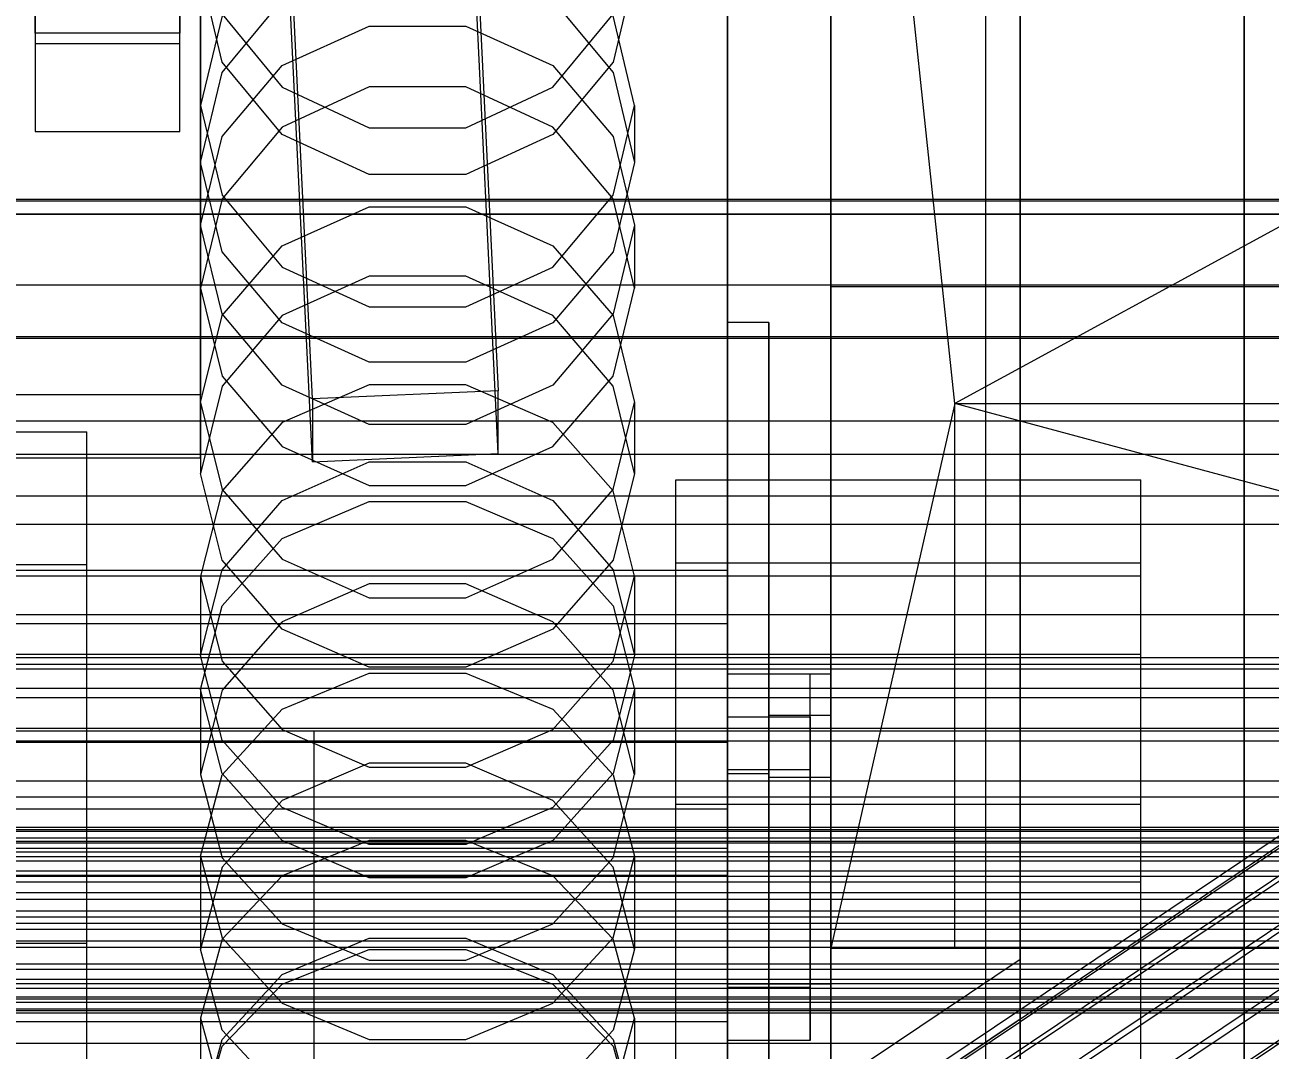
# Model space of a CAD drawing. Header units: millimetres. Extents: x -1970 to 34302, y -65268 to 6837.
# Drawn here: x 132 to 252.5, y -34480.9 to -34381.7 of the extents above; entities that cross this region are included whole.
import ezdxf

# ---------------------------------------------------------------- set-up
doc = ezdxf.new("R2010")
doc.units = ezdxf.units.MM
for name, color, linetype, lineweight in [('COTAS_O', 1, 'Continuous', 0), ('frontal_briquetadora', 7, 'Continuous', 0), ('frontal_C01', 7, 'Continuous', 0), ('frontal_C02', 7, 'Continuous', 0), ('frontal_dos-mix', 7, 'Continuous', 0), ('frontal_mezcladora', 7, 'Continuous', 0), ('frontal_tolva', 7, 'Continuous', 0), ('frontal_tolva-C01', 7, 'Continuous', 0)]:
    doc.layers.add(name, color=color, linetype=linetype, lineweight=lineweight)
doc.dimstyles.new('R19_100', dxfattribs={"dimtxt": 250, "dimasz": 150, "dimexe": 150, "dimexo": 80, "dimgap": 100, "dimtad": 1, "dimtih": 1, "dimtoh": 1, "dimdsep": 46, "dimcen": 0.09, "dimadec": 0, "dimazin": 0, "dimtfac": 1, "dimtdec": 4, "dimtofl": 0, "dimtmove": 0, "dimatfit": 3, "dimfxl": 1, "dimtolj": 1, "dimtzin": 0, "dimarcsym": 0})

# ---------------------------------------------------------------- blocks, each defined once
blk = doc.blocks.new('*D35')
at = {"layer": 'COTAS_O', "color": 0, "lineweight": -2, "transparency": 16777216}
for p, q in [((-1725, -34320), (-1725, -33550)), ((1725, -34320), (1725, -33550)), ((-1575, -33700), (1575, -33700))]:
    blk.add_line(p, q, dxfattribs=at)
at = {"layer": 'COTAS_O', "color": 0, "transparency": 16777216}
for points in [[(-1575, -33675), (-1575, -33725), (-1725, -33700)], [(1575, -33675), (1575, -33725), (1725, -33700)]]:
    blk.add_solid(points, dxfattribs=at)
at = {"layer": 'Defpoints', "color": 0, "transparency": 16777216}
for p in [(1725, -33700), (-1725, -34400), (1725, -34400)]:
    blk.add_point(p, dxfattribs=at)
blk = doc.blocks.new('*D38')
at = {"layer": 'COTAS_O', "color": 0, "lineweight": -2, "transparency": 16777216}
for p, q in [((-570, -33700), (200, -33700)), ((50, -34750), (50, -33850)), ((-570, -34900), (200, -34900))]:
    blk.add_line(p, q, dxfattribs=at)
at = {"layer": 'COTAS_O', "color": 0, "transparency": 16777216}
for points in [[(25, -33850), (75, -33850), (50, -33700)], [(25, -34750), (75, -34750), (50, -34900)]]:
    blk.add_solid(points, dxfattribs=at)
at = {"layer": 'Defpoints', "color": 0, "transparency": 16777216}
for p in [(-650, -33700), (50, -33700), (-650, -34900)]:
    blk.add_point(p, dxfattribs=at)
blk = doc.blocks.new('*D39')
at = {"layer": 'COTAS_O', "color": 0, "lineweight": -2, "transparency": 16777216}
for p, q in [((-650, -34820), (-650, -34050)), ((650, -34820), (650, -34050)), ((-500, -34200), (500, -34200))]:
    blk.add_line(p, q, dxfattribs=at)
at = {"layer": 'COTAS_O', "color": 0, "transparency": 16777216}
for points in [[(-500, -34175), (-500, -34225), (-650, -34200)], [(500, -34175), (500, -34225), (650, -34200)]]:
    blk.add_solid(points, dxfattribs=at)
at = {"layer": 'Defpoints', "color": 0, "transparency": 16777216}
for p in [(650, -34200), (-650, -34900), (650, -34900)]:
    blk.add_point(p, dxfattribs=at)

msp = doc.modelspace()

# ---------------------------------------------------------------- linework, layer by layer
at = {"layer": 'frontal_briquetadora'}
for p, q in [((210, -34680), (210, -33820)), ((210, -34060), (210, -34490)), ((210, -34496), (210, -34060)), ((210, -34680), (210, -34260)), ((210, -34496), (210, -34260)), ((210, -34305), (210, -34471)), ((222, -34418.333), (210, -34305)), ((210, -34680), (210, -34305)), ((210, -34305), (210, -34496)), ((430, -34305), (222, -34418.333)), ((200, -34383.153), (200, -34372.127)), ((200, -34383.24), (200, -34372.205)), ((200, -34372.717), (200, -34391.832)), ((200, -34373.318), (200, -34392.425)), ((200, -34393.018), (200, -34373.92)), ((200, -34375.844), (200, -34386.064)), ((200, -34375.925), (200, -34386.153)), ((151.08, -34385.296), (149, -34376.522)), ((191, -34376.522), (188.92, -34385.296)), ((151.08, -34386.283), (156.906, -34379.254)), ((183.094, -34379.254), (188.92, -34386.283)), ((200, -34379.318), (200, -34388.707)), ((200, -34379.401), (200, -34388.798)), ((151.08, -34380.809), (149, -34389.484)), ((151.08, -34380.664), (156.907, -34387.722)), ((183.093, -34387.722), (188.92, -34380.664)), ((191, -34389.484), (188.92, -34380.809)), ((156.907, -34385.622), (165.327, -34381.804)), ((165.327, -34381.804), (174.673, -34381.804)), ((174.673, -34381.804), (183.093, -34385.622)), ((200, -34391.516), (200, -34383.153)), ((200, -34391.61), (200, -34383.24)), ((156.906, -34392.292), (151.08, -34385.296)), ((151.08, -34392.502), (156.907, -34385.622)), ((183.093, -34385.622), (188.92, -34392.502)), ((188.92, -34385.296), (183.094, -34392.292)), ((149, -34394.99), (151.08, -34386.283)), ((188.92, -34386.283), (191, -34394.99)), ((200, -34386.064), (200, -34393.549)), ((200, -34386.153), (200, -34393.644)), ((165.326, -34387.688), (156.906, -34391.571)), ((156.907, -34387.722), (165.327, -34391.639)), ((174.674, -34387.688), (165.326, -34387.688)), ((174.673, -34391.639), (183.093, -34387.722)), ((183.094, -34391.571), (174.674, -34387.688)), ((149, -34389.484), (149, -34394.99)), ((149, -34389.484), (151.08, -34398.159)), ((188.92, -34398.159), (191, -34389.484)), ((191, -34389.484), (191, -34394.99)), ((200, -34388.707), (200, -34395.296)), ((200, -34388.798), (200, -34395.393)), ((156.906, -34391.571), (151.08, -34398.53)), ((165.327, -34391.639), (174.673, -34391.639)), ((188.92, -34398.53), (183.094, -34391.571)), ((200, -34397.01), (200, -34391.516)), ((200, -34397.108), (200, -34391.61)), ((200, -34391.832), (200, -34410.648)), ((149, -34401.081), (151.08, -34392.502)), ((165.326, -34396.159), (156.906, -34392.292)), ((183.094, -34392.292), (174.674, -34396.159)), ((188.92, -34392.502), (191, -34401.081)), ((200, -34392.425), (200, -34411.23)), ((200, -34411.813), (200, -34393.018)), ((200, -34393.549), (200, -34398.115)), ((200, -34393.644), (200, -34398.214)), ((151.08, -34403.634), (149, -34394.99)), ((191, -34394.99), (188.92, -34403.634)), ((200, -34395.296), (200, -34398.924)), ((200, -34395.393), (200, -34399.023)), ((174.674, -34396.159), (165.326, -34396.159)), ((200, -34399.5), (200, -34397.01)), ((200, -34399.6), (200, -34397.108)), ((151.08, -34398.53), (149, -34407.145)), ((151.08, -34398.159), (156.907, -34405.116)), ((183.093, -34405.116), (188.92, -34398.159)), ((191, -34407.145), (188.92, -34398.53)), ((200, -34398.115), (200, -34399.65)), ((200, -34398.214), (200, -34399.75)), ((200, -34398.924), (200, -34399.5)), ((200, -34399.023), (200, -34399.6)), ((210, -34399.964), (210, -34398.226)), ((156.907, -34403.051), (165.327, -34399.304)), ((165.327, -34399.304), (174.673, -34399.304)), ((174.673, -34399.304), (183.093, -34403.051)), ((210, -34403.095), (210, -34399.964)), ((149, -34401.081), (149, -34407.145)), ((151.08, -34409.66), (149, -34401.081)), ((191, -34401.081), (188.92, -34409.66)), ((191, -34401.081), (191, -34407.145)), ((151.08, -34409.801), (156.907, -34403.051)), ((156.906, -34410.517), (151.08, -34403.634)), ((183.093, -34403.051), (188.92, -34409.801)), ((188.92, -34403.634), (183.094, -34410.517)), ((210, -34407), (210, -34403.095)), ((156.907, -34405.116), (165.327, -34408.976)), ((174.673, -34408.976), (183.093, -34405.116)), ((165.326, -34405.988), (156.906, -34409.807)), ((174.674, -34405.988), (165.326, -34405.988)), ((183.094, -34409.807), (174.674, -34405.988)), ((149, -34407.145), (151.08, -34415.689)), ((188.92, -34415.689), (191, -34407.145)), ((210, -34407), (452, -34407)), ((210, -34407), (210, -34410.905)), ((149, -34418.219), (151.08, -34409.801)), ((156.907, -34416.54), (151.08, -34409.66)), ((156.906, -34409.807), (151.08, -34416.648)), ((165.327, -34408.976), (174.673, -34408.976)), ((188.92, -34409.66), (183.093, -34416.54)), ((188.92, -34416.648), (183.094, -34409.807)), ((188.92, -34409.801), (191, -34418.219)), ((165.326, -34414.319), (156.906, -34410.517)), ((183.094, -34410.517), (174.674, -34414.319)), ((200, -34454.149), (200, -34410.477)), ((200, -34410.477), (200, -34448.619)), ((204, -34410.477), (200, -34410.477)), ((200, -34410.648), (200, -34429.115)), ((204, -34410.477), (204, -34454.149)), ((204, -34448.619), (204, -34410.477)), ((210, -34410.905), (210, -34414.036)), ((200, -34411.23), (200, -34429.686)), ((200, -34430.257), (200, -34411.813)), ((174.674, -34414.319), (165.326, -34414.319)), ((210, -34414.036), (210, -34415.774)), ((151.08, -34415.689), (156.906, -34422.488)), ((183.094, -34422.488), (188.92, -34415.689)), ((151.08, -34416.648), (149, -34425.108)), ((165.327, -34416.505), (156.907, -34420.17)), ((165.327, -34420.358), (156.907, -34416.54)), ((174.673, -34416.505), (165.327, -34416.505)), ((183.093, -34420.17), (174.673, -34416.505)), ((183.093, -34416.54), (174.673, -34420.358)), ((191, -34425.108), (188.92, -34416.648)), ((149, -34418.219), (149, -34425.108)), ((149, -34418.219), (151.08, -34426.637)), ((188.92, -34426.637), (191, -34418.219)), ((191, -34418.219), (191, -34425.108)), ((222, -34418.333), (210, -34471)), ((222, -34471), (222, -34418.333)), ((222, -34418.333), (418, -34418.333)), ((418, -34471), (222, -34418.333)), ((156.907, -34420.17), (151.08, -34426.776)), ((174.673, -34420.358), (165.327, -34420.358)), ((188.92, -34426.776), (183.093, -34420.17)), ((156.906, -34422.488), (165.326, -34426.241)), ((174.674, -34426.241), (183.094, -34422.488)), ((156.906, -34427.72), (165.326, -34423.972)), ((165.326, -34423.972), (174.674, -34423.972)), ((174.674, -34423.972), (183.094, -34427.72)), ((151.08, -34433.486), (149, -34425.108)), ((191, -34425.108), (188.92, -34433.486)), ((151.08, -34426.776), (149, -34435.012)), ((151.08, -34426.637), (156.907, -34433.388)), ((165.326, -34426.241), (174.674, -34426.241)), ((183.093, -34433.388), (188.92, -34426.637)), ((191, -34435.012), (188.92, -34426.776)), ((151.08, -34434.426), (156.906, -34427.72)), ((156.907, -34431.392), (165.327, -34427.785)), ((165.327, -34427.785), (174.673, -34427.785)), ((174.673, -34427.785), (183.093, -34431.392)), ((183.094, -34427.72), (188.92, -34434.426)), ((200, -34429.115), (200, -34447.187)), ((200, -34429.686), (200, -34447.745)), ((200, -34448.302), (200, -34430.257)), ((151.08, -34437.891), (156.907, -34431.392)), ((183.093, -34431.392), (188.92, -34437.891)), ((156.906, -34440.145), (151.08, -34433.486)), ((156.907, -34433.388), (165.327, -34437.134)), ((174.673, -34437.134), (183.093, -34433.388)), ((188.92, -34433.486), (183.094, -34440.145)), ((200, -34434.477), (-160, -34434.477)), ((149, -34442.708), (151.08, -34434.426)), ((149, -34435.012), (149, -34442.708)), ((149, -34435.012), (151.08, -34443.249)), ((188.92, -34434.426), (191, -34442.708)), ((188.92, -34443.249), (191, -34435.012)), ((191, -34435.012), (191, -34442.708)), ((200, -34478.149), (200, -34434.477)), ((200, -34439.62), (200, -34434.477)), ((165.326, -34435.765), (156.906, -34439.459)), ((174.674, -34435.765), (165.326, -34435.765)), ((183.094, -34439.459), (174.674, -34435.765)), ((165.327, -34437.134), (174.673, -34437.134)), ((149, -34445.996), (151.08, -34437.891)), ((188.92, -34437.891), (191, -34445.996)), ((200, -34441.272), (200, -34438.696)), ((200, -34438.696), (200, -34442.962)), ((-160, -34439.62), (200, -34439.62)), ((156.906, -34439.459), (151.08, -34446.067)), ((188.92, -34446.067), (183.094, -34439.459)), ((200, -34439.62), (200, -34483.291)), ((165.326, -34443.818), (156.906, -34440.145)), ((183.094, -34440.145), (174.674, -34443.818)), ((200, -34450.299), (200, -34441.272)), ((151.08, -34450.901), (149, -34442.708)), ((151.08, -34443.249), (156.907, -34449.855)), ((183.093, -34449.855), (188.92, -34443.249)), ((191, -34442.708), (188.92, -34450.901)), ((200, -34442.962), (200, -34453.421)), ((156.907, -34447.906), (165.327, -34444.394)), ((174.674, -34443.818), (165.326, -34443.818)), ((165.327, -34444.394), (174.673, -34444.394)), ((174.673, -34444.394), (183.093, -34447.906)), ((200, -34444.477), (208, -34444.477)), ((200, -34474.477), (200, -34444.477)), ((208, -34444.477), (210, -34444.477)), ((208, -34474.477), (208, -34444.477)), ((210, -34474.477), (210, -34444.477)), ((149, -34445.996), (149, -34454.221)), ((151.08, -34454.101), (149, -34445.996)), ((151.08, -34446.067), (149, -34454.221)), ((191, -34445.996), (188.92, -34454.101)), ((191, -34454.221), (188.92, -34446.067)), ((191, -34445.996), (191, -34454.221)), ((200, -34448.416), (200, -34444.991)), ((200, -34447.187), (200, -34464.816)), ((151.08, -34454.234), (156.907, -34447.906)), ((183.093, -34447.906), (188.92, -34454.234)), ((200, -34447.745), (200, -34465.36)), ((200, -34465.903), (200, -34448.302)), ((200, -34458.171), (200, -34448.416)), ((204, -34448.477), (210, -34448.477)), ((204, -34454.477), (204, -34448.477)), ((210, -34454.477), (210, -34448.477)), ((200, -34448.619), (200, -34492.29)), ((200, -34448.619), (204, -34448.619)), ((200, -34448.619), (200, -34474.822)), ((200, -34453.761), (200, -34448.619)), ((200, -34448.619), (208, -34448.619)), ((204, -34492.29), (204, -34448.619)), ((208, -34474.822), (208, -34448.619)), ((208, -34448.619), (208, -34453.761)), ((156.906, -34457.404), (151.08, -34450.901)), ((156.907, -34449.855), (165.327, -34453.52)), ((174.673, -34453.52), (183.093, -34449.855)), ((188.92, -34450.901), (183.094, -34457.404)), ((200, -34464.401), (200, -34450.299)), ((200, -34453.453), (200, -34450.877)), ((200, -34450.877), (200, -34455.143)), ((200, -34451.11), (-160, -34451.11)), ((200, -34483.291), (200, -34451.11)), ((200, -34457.538), (200, -34451.11)), ((165.326, -34453.127), (156.906, -34456.734)), ((174.674, -34453.127), (165.326, -34453.127)), ((183.094, -34456.734), (174.674, -34453.127)), ((149, -34454.221), (151.08, -34462.278)), ((149, -34462.125), (151.08, -34454.234)), ((156.907, -34460.601), (151.08, -34454.101)), ((165.327, -34453.52), (174.673, -34453.52)), ((188.92, -34454.101), (183.093, -34460.601)), ((188.92, -34462.278), (191, -34454.221)), ((188.92, -34454.234), (191, -34462.125)), ((200, -34453.421), (200, -34468.481)), ((200, -34462.48), (200, -34453.453)), ((200, -34479.964), (200, -34453.761)), ((208, -34453.761), (200, -34453.761)), ((200, -34698), (200, -34454.149)), ((200, -34454.149), (200, -34492.29)), ((204, -34454.149), (200, -34454.149)), ((204, -34454.149), (204, -34698)), ((204, -34492.29), (204, -34454.149)), ((204, -34454.477), (210, -34454.477)), ((208, -34453.761), (208, -34479.964)), ((200, -34455.143), (200, -34465.602)), ((156.906, -34456.734), (151.08, -34463.181)), ((188.92, -34463.18), (183.094, -34456.734)), ((-160, -34457.538), (200, -34457.538)), ((165.326, -34460.988), (156.906, -34457.404)), ((183.094, -34457.404), (174.674, -34460.988)), ((200, -34457.538), (200, -34489.719)), ((200, -34472.77), (200, -34458.171)), ((200, -34461.368), (-160, -34461.368)), ((165.327, -34460.596), (156.907, -34464.004)), ((165.327, -34464.208), (156.907, -34460.601)), ((174.674, -34460.988), (165.326, -34460.988)), ((174.673, -34460.596), (165.327, -34460.596)), ((183.093, -34464.004), (174.673, -34460.596)), ((183.093, -34460.601), (174.673, -34464.208)), ((200, -34489.719), (200, -34461.368)), ((200, -34463.94), (200, -34461.368)), ((149, -34462.125), (149, -34471.125)), ((149, -34462.125), (151.08, -34470.016)), ((151.08, -34462.278), (156.906, -34468.668)), ((183.094, -34468.668), (188.92, -34462.278)), ((188.92, -34470.016), (191, -34462.125)), ((191, -34462.125), (191, -34471.125)), ((200, -34476.582), (200, -34462.48)), ((-160, -34463.94), (200, -34463.94)), ((151.08, -34463.181), (149, -34471.125)), ((156.907, -34464.004), (151.08, -34470.145)), ((188.92, -34470.145), (183.093, -34464.004)), ((191, -34471.125), (188.92, -34463.18)), ((200, -34463.94), (200, -34492.29)), ((174.673, -34464.208), (165.327, -34464.208)), ((200, -34481.433), (200, -34464.401)), ((200, -34464.816), (200, -34481.959)), ((200, -34465.36), (200, -34482.486)), ((200, -34465.602), (200, -34480.662)), ((200, -34483.013), (200, -34465.903)), ((156.906, -34468.668), (165.326, -34472.188)), ((174.674, -34472.188), (183.094, -34468.668)), ((200, -34468.481), (200, -34485.849)), ((151.08, -34470.145), (149, -34477.803)), ((151.08, -34470.016), (156.907, -34476.344)), ((156.906, -34473.572), (165.326, -34470.06)), ((165.326, -34470.06), (174.674, -34470.06)), ((174.674, -34470.06), (183.094, -34473.572)), ((183.093, -34476.344), (188.92, -34470.016)), ((191, -34477.803), (188.92, -34470.145)), ((151.08, -34478.964), (149, -34471.125)), ((156.907, -34474.485), (165.327, -34471.151)), ((165.327, -34471.151), (174.673, -34471.151)), ((174.673, -34471.151), (183.093, -34474.485)), ((191, -34471.125), (188.92, -34478.964)), ((210, -34471), (222, -34471)), ((210, -34471), (430, -34471)), ((210, -34471), (210, -34680)), ((210, -34471), (210, -34496)), ((430, -34471), (222, -34471)), ((418, -34471), (222, -34471)), ((165.326, -34472.188), (174.674, -34472.188)), ((151.08, -34479.841), (156.906, -34473.572)), ((183.094, -34473.572), (188.92, -34479.841)), ((200, -34489.991), (200, -34472.77)), ((151.08, -34480.494), (156.907, -34474.485)), ((183.093, -34474.485), (188.92, -34480.494)), ((200, -34474.477), (208, -34474.477)), ((200, -34474.822), (200, -34479.964)), ((208, -34474.822), (200, -34474.822)), ((208, -34474.477), (210, -34474.477)), ((208, -34479.964), (208, -34474.822)), ((156.907, -34476.344), (165.327, -34479.856)), ((174.673, -34479.856), (183.093, -34476.344)), ((200, -34493.614), (200, -34476.582)), ((200, -34478.149), (-160, -34478.149)), ((149, -34477.803), (149, -34487.557)), ((149, -34477.803), (151.08, -34485.461)), ((188.92, -34485.461), (191, -34477.803)), ((191, -34477.803), (191, -34487.557)), ((200, -34722), (200, -34478.149)), ((200, -34483.291), (200, -34478.149)), ((149, -34487.557), (151.08, -34479.841)), ((156.906, -34485.172), (151.08, -34478.964)), ((165.327, -34479.856), (174.673, -34479.856)), ((188.92, -34478.964), (183.094, -34485.172)), ((188.92, -34479.841), (191, -34487.557)), ((149, -34487.986), (151.08, -34480.494)), ((188.92, -34480.494), (191, -34487.986)), ((208, -34479.964), (200, -34479.964)), ((200, -34480.662), (200, -34498.03))]:
    msp.add_line(p, q, dxfattribs=at)
at = {"layer": 'frontal_C01'}
for p, q in [((250, -35586.788), (250, -32681.31)), ((250, -32686.07), (250, -35591.549)), ((228.298, -34554.454), (228.298, -34257.758)), ((228.298, -34263.476), (228.298, -34560.172)), ((133, -34337.753), (133, -34383.476)), ((147, -34383.476), (147, -34337.753)), ((174.943, -34357.94), (177.811, -34417.082)), ((159.83, -34417.873), (156.962, -34358.732)), ((177.811, -34423.171), (174.943, -34364.029)), ((159.83, -34423.962), (156.962, -34364.82)), ((133, -34382.484), (133, -34367.874)), ((147, -34367.874), (147, -34382.484)), ((149, -34372.135), (149, -34417.476)), ((133, -34377.399), (133, -34392.009)), ((147, -34392.009), (147, -34377.399)), ((149, -34423.564), (149, -34378.222)), ((133, -34380.432), (133, -34383.476)), ((147, -34383.476), (147, -34380.432)), ((147, -34382.484), (133, -34382.484)), ((133, -34382.484), (133, -34392.009)), ((147, -34392.009), (147, -34382.484)), ((133, -34383.476), (147, -34383.476)), ((133, -34392.009), (147, -34392.009)), ((-425, -34411.836), (425, -34411.836)), ((177.811, -34417.082), (159.83, -34417.873)), ((177.811, -34423.171), (177.811, -34417.082)), ((149, -34417.476), (131, -34417.476)), ((149, -34423.564), (149, -34417.476)), ((159.83, -34417.873), (159.83, -34423.962)), ((159.83, -34423.962), (177.811, -34423.171)), ((425, -34423.267), (-425, -34423.267)), ((131, -34423.564), (149, -34423.564)), ((425, -34427.299), (-425, -34427.299)), ((-425, -34438.729), (425, -34438.729))]:
    msp.add_line(p, q, dxfattribs=at)
at = {"layer": 'frontal_C02'}
for p, q in [((250, -35767.535), (250, -32976.99)), ((250, -32981.769), (250, -35772.314)), ((228.298, -34472.116), (228.298, -34187.295)), ((228.298, -34193.036), (228.298, -34477.858)), ((146.872, -34531.511), (331.181, -34408.027)), ((148.32, -34531.708), (332.629, -34408.224)), ((146.383, -34532.755), (330.692, -34409.271)), ((150.629, -34533.332), (334.938, -34409.848)), ((141.045, -34555.478), (354.844, -34412.236)), ((141.218, -34555.037), (355.017, -34411.796)), ((146.887, -34535.354), (331.197, -34411.87)), ((153.641, -34536.272), (337.95, -34412.788)), ((148.35, -34539.132), (332.659, -34415.648)), ((157.152, -34540.328), (341.461, -34416.844)), ((150.672, -34543.83), (334.981, -34420.346)), ((-311.15, -34442.907), (311.15, -34442.907)), ((-311.15, -34443.543), (311.15, -34443.543)), ((-311.15, -34444), (311.15, -34444)), ((-311.15, -34445.866), (311.15, -34445.866)), ((-311.15, -34446.749), (311.15, -34446.749)), ((-311.15, -34449.717), (311.15, -34449.717)), ((-311.15, -34450.966), (311.15, -34450.966)), ((-311.15, -34454.834), (311.15, -34454.834)), ((-311.15, -34456.364), (311.15, -34456.364)), ((-440, -34459.297), (440, -34459.297)), ((-440, -34459.522), (440, -34459.522)), ((-440, -34459.684), (440, -34459.684)), ((-440, -34460.345), (440, -34460.345)), ((-440, -34460.658), (440, -34460.658)), ((-440, -34461.71), (440, -34461.71)), ((311.15, -34460.868), (-311.15, -34460.868)), ((-440, -34462.153), (440, -34462.153)), ((-311.15, -34462.575), (311.15, -34462.575)), ((-440, -34463.523), (440, -34463.523)), ((-440, -34464.065), (440, -34464.065)), ((440, -34465.661), (-440, -34465.661)), ((-440, -34466.266), (440, -34466.266)), ((-311.15, -34467.408), (311.15, -34467.408)), ((-440, -34467.978), (440, -34467.978)), ((-440, -34468.604), (440, -34468.604)), ((-311.15, -34469.175), (311.15, -34469.175)), ((-440, -34470.317), (440, -34470.317)), ((-440, -34470.922), (440, -34470.922)), ((-440, -34472.517), (440, -34472.517)), ((228.298, -34472.116), (130, -34537.975)), ((228.298, -34756.938), (228.298, -34472.116)), ((228.298, -34472.116), (228.298, -34477.858)), ((-440, -34473.06), (440, -34473.06)), ((-440, -34474.43), (440, -34474.43)), ((-440, -34474.873), (440, -34474.873)), ((-311.15, -34474.008), (311.15, -34474.008)), ((-440, -34475.924), (440, -34475.924)), ((-440, -34476.237), (440, -34476.237)), ((-311.15, -34475.715), (311.15, -34475.715)), ((-440, -34476.898), (440, -34476.898)), ((-440, -34477.06), (440, -34477.06)), ((-440, -34477.286), (440, -34477.286)), ((130, -34543.716), (228.298, -34477.858)), ((228.298, -34477.858), (228.298, -34762.679)), ((-311.15, -34480.218), (311.15, -34480.218))]:
    msp.add_line(p, q, dxfattribs=at)
at = {"layer": 'frontal_dos-mix'}
msp.add_line((225, -35980), (225, -33282.5), dxfattribs=at)
at = {"layer": 'frontal_mezcladora'}
for p, q in [((130, -34421.05), (138, -34421.05)), ((138, -34433.911), (138, -34421.05)), ((195, -34433.741), (195, -34425.7)), ((195, -34425.7), (240, -34425.7)), ((240, -34433.741), (240, -34425.7)), ((130, -34433.911), (138, -34433.911)), ((138, -34470.534), (138, -34433.911)), ((195, -34457.079), (195, -34433.741)), ((195, -34433.741), (240, -34433.741)), ((240, -34457.079), (240, -34433.741)), ((-420, -34435), (240, -34435)), ((240, -34442.586), (240, -34435)), ((-420, -34442.586), (240, -34442.586)), ((240, -34464.602), (240, -34442.586)), ((-280, -34450), (280, -34450)), ((160, -34450), (240, -34450)), ((160, -34535), (160, -34450)), ((240, -34535), (240, -34450)), ((195, -34493.427), (195, -34457.079)), ((195, -34457.079), (240, -34457.079)), ((240, -34493.427), (240, -34457.079)), ((-420, -34464.602), (240, -34464.602)), ((240, -34498.893), (240, -34464.602)), ((130, -34470.534), (138, -34470.534)), ((138, -34525.346), (138, -34470.534))]:
    msp.add_line(p, q, dxfattribs=at)
at = {"layer": 'frontal_tolva'}
for p, q in [((-670, -34400), (670, -34400)), ((600, -34400), (-600, -34400)), ((-600, -34406.849), (600, -34406.849)), ((-670, -34412), (670, -34412)), ((-660, -34420), (660, -34420)), ((-660, -34430), (660, -34430))]:
    msp.add_line(p, q, dxfattribs=at)
at = {"layer": 'frontal_tolva-C01'}
for p, q in [((-600, -34398.55), (600, -34398.55)), ((600, -34398.74), (-600, -34398.74)), ((600, -34400), (-600, -34400))]:
    msp.add_line(p, q, dxfattribs=at)

# ---------------------------------------------------------------- dimensions: what is measured, and where the dimension line sits
at = {"layer": 'COTAS_O'}
for p1, p2, distance, picture, middle in [((-1725, -34400), (1725, -34400), 700, '*D35', (0, -33700)), ((-650, -34900), (-650, -33700), -700, '*D38', (50, -34300)), ((-650, -34900), (650, -34900), 700, '*D39', (0, -34200))]:
    dim = msp.add_aligned_dim(p1=p1, p2=p2, distance=distance, text='<> O', dimstyle='R19_100', dxfattribs=at)
    dim.commit()
    dim.dimension.update_dxf_attribs({"geometry": picture, "text_midpoint": middle})

doc.saveas('drawing.dxf')
